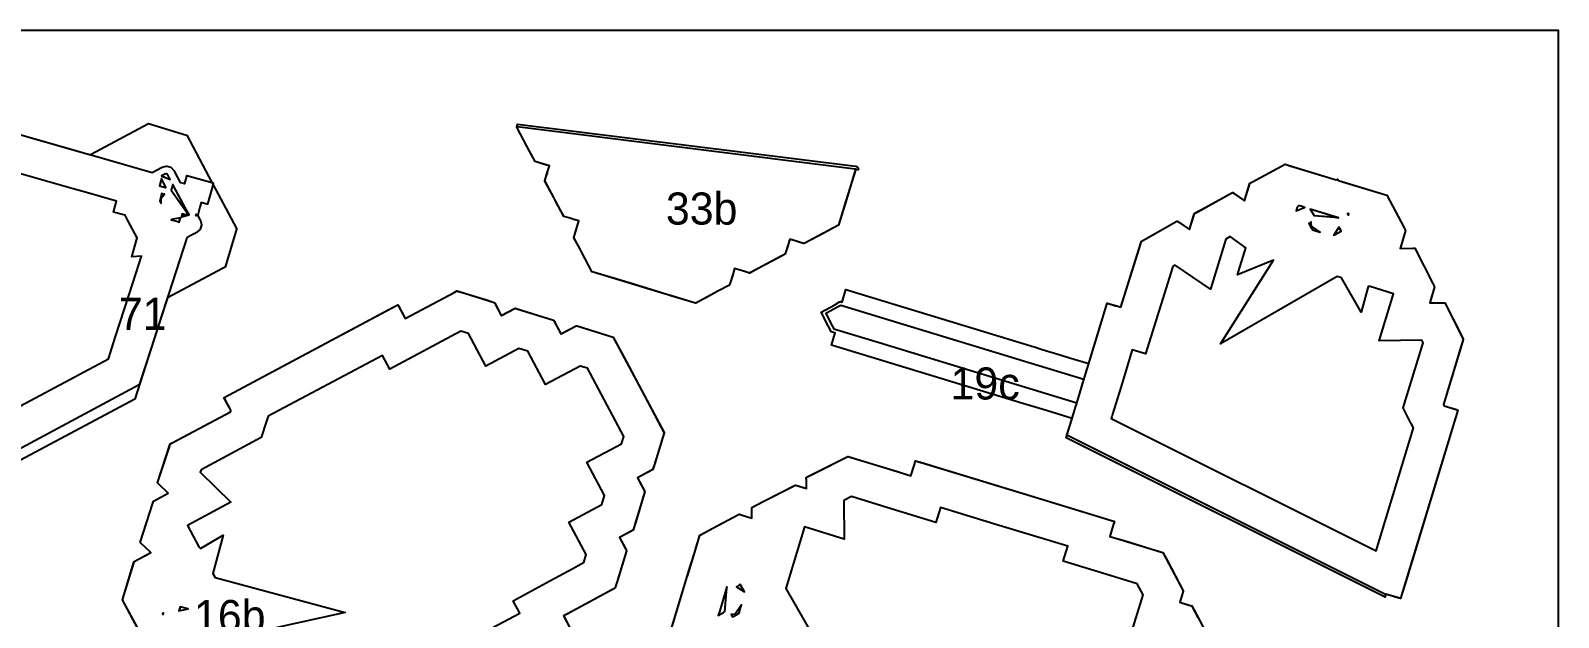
# Model space of a CAD drawing. Header units: millimetres. Extents: x 0 to 500, y 0 to 700.
# Drawn here: x 214 to 500, y 590.2 to 700 of the extents above; entities that cross this region are included whole.
import ezdxf
from ezdxf.enums import TextEntityAlignment as Align

# ---------------------------------------------------------------- set-up
doc = ezdxf.new("R2010")
doc.units = ezdxf.units.MM
for name, color, linetype in [('CORTE', 1, 'Continuous'), ('GRABADO', 5, 'Continuous'), ('HOJA', 8, 'Continuous')]:
    doc.layers.add(name, color=color, linetype=linetype)

msp = doc.modelspace()

# ---------------------------------------------------------------- linework, layer by layer
at = {"layer": 'CORTE'}
for points in [[(206.24, 682.19), (222.65, 677.5), (224.81, 676.89), (225.13, 676.79), (225.35, 676.91), (235.95, 682.56), (236.07, 682.62), (243.18, 680.46), (243.24, 680.44), (247.94, 671.61), (247.94, 671.61), (248.08, 671.57), (248.21, 671.53), (248.14, 671.25), (252.55, 662.96), (252.55, 662.96), (252.58, 662.9), (252.57, 662.84), (250.4, 655.73), (250.36, 655.71), (250.28, 655.66), (250.04, 655.54), (239.62, 649.99), (239.52, 649.67), (238.59, 646.8), (233.49, 631.05), (204.55, 615.63)], [(204.69, 625.85), (228.57, 638.59), (229.92, 642.76), (233.23, 652.96), (234.79, 657.78), (232.97, 657.65), (233.93, 661.24), (232.22, 664.45), (231.69, 665.45), (229.55, 666.02), (230.11, 668.09), (224.05, 669.82), (224.05, 669.82), (221.98, 670.42), (209.74, 673.91)], [(235.61, 585.32), (231.23, 593.53), (233.36, 600.53), (233.42, 600.7), (236.49, 602.34), (234.6, 604.15), (234.52, 604.22), (236.93, 611.78), (237, 611.99), (239.76, 613.46), (237.84, 615.35), (237.75, 615.43), (240.09, 622.49), (240.16, 622.7), (240.18, 622.72), (240.49, 622.88), (251.4, 628.7), (251.47, 628.91), (251.49, 628.97), (250.27, 631.26), (250.21, 631.37), (282.02, 648.32), (282.75, 648.71), (282.82, 648.58), (282.82, 648.58), (284.12, 646.14), (293.52, 651.14), (293.8, 651.29), (294.02, 651.23), (300.79, 649.16), (300.84, 649.07), (302.11, 646.68), (304.69, 648.06), (304.88, 648), (311.88, 645.86), (311.93, 645.78), (313.27, 643.25), (316.15, 644.79), (316.32, 644.74), (323.05, 642.68), (323.15, 642.49), (323.16, 642.49), (323.17, 642.46), (323.17, 642.46), (323.26, 642.3), (332.58, 624.79), (330.83, 619.02), (330.53, 618.06), (330.48, 617.89), (330.39, 617.84), (327.6, 616.36), (328.37, 614.91), (328.75, 614.21), (329, 613.75), (327.47, 608.75), (327.44, 608.64), (327.13, 607.62), (326.8, 606.56), (326.34, 606.31), (324.23, 605.18), (325.3, 603.17), (325.55, 602.71), (323.87, 597.21), (323.86, 597.16), (323.51, 596.01), (323.42, 595.71), (322.71, 595.33), (320.32, 594.04), (318.7, 593.16), (314.3, 590.79), (313.77, 590.5), (313.8, 590.45), (315.03, 588.14)], [(297.36, 586.66), (305.56, 591.02), (304.32, 593.35), (311.2, 597.06), (315.48, 599.38), (317.07, 600.24), (317.56, 600.5), (318.01, 601.97), (314.76, 608.07), (320.95, 611.37), (321.45, 613.03), (318.13, 619.25), (324.63, 622.71), (325.04, 624.07), (319.8, 633.9), (318.24, 636.83), (316.89, 637.24), (310.39, 633.78), (307.07, 640.01), (305.42, 640.51), (299.23, 637.21), (295.98, 643.31), (294.54, 643.75), (281.24, 636.67), (279.87, 639.24), (258.48, 627.85), (258.13, 626.74), (257.19, 623.85), (245.93, 617.85), (245.77, 617.37), (251.46, 611.76), (243.35, 607.44), (245.49, 603.42), (245.79, 603.14), (250.08, 605.62), (248.15, 598.45), (248.53, 597.72), (272.86, 591.17), (254.81, 587.16)], [(334.14, 588.73), (336.87, 597.69), (336.96, 597.96), (337.19, 598.73), (338.32, 602.45), (338.41, 602.72), (339.28, 605.59), (339.28, 605.6), (339.29, 605.6), (339.29, 605.61), (339.3, 605.62), (339.3, 605.62), (339.31, 605.63), (339.31, 605.63), (339.32, 605.63), (341.45, 606.77), (346.63, 609.53), (346.63, 609.53), (346.65, 609.54), (346.66, 609.54), (346.67, 609.54), (346.68, 609.54), (347.4, 609.32), (349.04, 608.82), (349, 610.14), (348.99, 610.73), (348.99, 610.73), (348.99, 610.74), (348.99, 610.75), (349, 610.75), (349, 610.76), (349, 610.76), (349.01, 610.77), (349.01, 610.78), (349.02, 610.78), (349.03, 610.79), (351.4, 612.01), (357.15, 614.98), (357.16, 614.98), (357.17, 614.98), (357.18, 614.99), (357.19, 614.99), (357.2, 614.98), (357.2, 614.98), (357.82, 614.79), (359.23, 614.37), (359.22, 615.76), (359.21, 616.38), (359.21, 616.38), (359.21, 616.39), (359.22, 616.4), (359.22, 616.4), (359.22, 616.41), (359.23, 616.42), (359.23, 616.42), (359.24, 616.43), (359.24, 616.44), (359.25, 616.44), (361.51, 617.57), (366.98, 620.32), (366.99, 620.33), (367.01, 620.33), (367.02, 620.33), (367.03, 620.33), (367.04, 620.32), (375.41, 617.77), (378.79, 616.74), (379.37, 618.65), (379.62, 619.46), (379.62, 619.47), (379.63, 619.47), (379.63, 619.48), (379.64, 619.49), (379.64, 619.49), (379.65, 619.5), (379.66, 619.5), (379.67, 619.51), (379.68, 619.51), (379.69, 619.51), (379.7, 619.51), (379.71, 619.51), (380.22, 619.35), (380.91, 619.15), (403.49, 612.26), (415.09, 608.73), (416.08, 608.43), (416.81, 608.2), (416.82, 608.2), (416.83, 608.2), (416.83, 608.19), (416.84, 608.19), (416.85, 608.17), (416.86, 608.17), (416.86, 608.16), (416.86, 608.16), (416.86, 608.15), (416.86, 608.14), (416.86, 608.13), (416.86, 608.12), (416.86, 608.12), (416.61, 607.3), (416.03, 605.39), (418.87, 604.53), (425.91, 602.38), (425.92, 602.38), (425.93, 602.37), (425.94, 602.37), (425.95, 602.36), (425.96, 602.35), (425.96, 602.35), (427.07, 600.26), (429.77, 595.19), (429.77, 595.19), (429.77, 595.18), (429.78, 595.18), (429.78, 595.17), (429.78, 595.15), (429.78, 595.14), (429.78, 595.14), (429.58, 594.51), (429.14, 593.06), (430.67, 592.59), (431.32, 592.39), (431.33, 592.39), (431.34, 592.39), (431.34, 592.38), (431.35, 592.38), (431.36, 592.37), (431.36, 592.37), (431.37, 592.36), (431.37, 592.36), (432.51, 590.22)], [(420.4, 588.4), (422.24, 594.43), (421.13, 596.52), (416.08, 598.06), (407.3, 600.74), (408.15, 603.53), (395.32, 607.44), (384.3, 610.79), (383.45, 608), (374.26, 610.8), (367.64, 612.82), (366.25, 612.12), (366.31, 604.89), (358.86, 607.16), (355.35, 595.64), (367.92, 573.81)]]:
    msp.add_lwpolyline(points, dxfattribs=at)
for points in [[(368.42, 674.08), (368.45, 674.1), (366.64, 668.14), (365.26, 663.62), (365.25, 663.61), (365.25, 663.6), (365.25, 663.6), (365.24, 663.6), (365.24, 663.59), (365.23, 663.58), (365.22, 663.58), (362.47, 662.11), (358.82, 660.17), (358.82, 660.16), (358.81, 660.16), (358.8, 660.16), (358.79, 660.16), (358.78, 660.16), (358.77, 660.16), (358.77, 660.16), (357.59, 660.52), (356.11, 660.97), (355.81, 659.99), (355.27, 658.21), (355.27, 658.2), (355.26, 658.19), (355.26, 658.19), (355.25, 658.18), (355.24, 658.17), (355.24, 658.17), (355.23, 658.17), (352.8, 656.87), (348.65, 654.66), (348.65, 654.66), (348.64, 654.65), (348.63, 654.65), (348.62, 654.65), (348.62, 654.65), (348.61, 654.65), (348.6, 654.65), (347.53, 654.98), (345.79, 655.51), (345.5, 654.56), (344.85, 652.42), (344.85, 652.41), (344.84, 652.4), (344.84, 652.39), (344.83, 652.38), (344.82, 652.38), (344.82, 652.37), (344.82, 652.37), (342.79, 651.29), (338.5, 649.01), (338.5, 649), (338.49, 649), (338.48, 649), (338.46, 649), (338.45, 649), (338.45, 649), (335.54, 649.89), (335.51, 649.9), (335.07, 650.03), (335.04, 650.04), (332.23, 650.9), (319.12, 654.89), (319.11, 654.9), (319.1, 654.9), (319.1, 654.9), (319.09, 654.91), (319.08, 654.91), (319.08, 654.92), (319.07, 654.93), (317.12, 658.6), (316.79, 659.21), (315.71, 661.24), (315.71, 661.24), (315.7, 661.25), (315.7, 661.27), (315.7, 661.28), (315.7, 661.29), (315.7, 661.29), (315.7, 661.3), (316.06, 662.47), (316.65, 664.39), (315.66, 664.69), (315.17, 664.84), (313.84, 665.24), (313.84, 665.25), (313.83, 665.25), (313.82, 665.25), (313.82, 665.26), (313.81, 665.26), (313.8, 665.27), (313.8, 665.28), (313.8, 665.28), (312.22, 668.23), (312.19, 668.3), (311.87, 668.91), (310.29, 671.86), (310.29, 671.86), (310.29, 671.87), (310.29, 671.88), (310.28, 671.89), (310.28, 671.9), (310.28, 671.9), (310.29, 671.91), (310.29, 671.91), (310.73, 673.36), (311.13, 674.68), (309.88, 675.06), (308.47, 675.49), (308.47, 675.49), (308.46, 675.49), (308.45, 675.5), (308.45, 675.5), (308.44, 675.51), (308.44, 675.51), (308.43, 675.52), (308.43, 675.52), (306.85, 678.48), (306.84, 678.51), (305.1, 681.78), (305.02, 681.92), (305.02, 681.93), (305.01, 681.93), (305.01, 681.94), (305.01, 681.95), (305.01, 681.96), (305.01, 681.96), (305.01, 681.97), (305.02, 681.98), (305.02, 681.98), (305.02, 681.99), (305.03, 682), (305.03, 682), (305.03, 682.01), (305.04, 682.02), (305.05, 682.02), (305.05, 682.02), (305.06, 682.03), (305.07, 682.03), (305.08, 682.03), (305.08, 682.03), (305.09, 682.03), (305.09, 682.03), (368.37, 674.12), (368.37, 674.12), (368.38, 674.12), (368.38, 674.11), (368.39, 674.11), (368.41, 674.1), (368.41, 674.09), (368.42, 674.09), (368.42, 674.08)], [(458.66, 672.21), (458.71, 672.13), (458.81, 671.95), (459.44, 671.76), (467.86, 669.19), (471.11, 663.09), (471.38, 662.58), (470.41, 659.39), (470.37, 659.24), (472.82, 659.3), (473.1, 659.31), (476.51, 652.7), (476.83, 652.07), (475.97, 649.23), (475.92, 649.07), (478.41, 649.09), (478.74, 649.1), (481.83, 642.93), (482.17, 642.25), (482.17, 642.22), (481.81, 641.02), (478.46, 630.06), (478.56, 629.88), (478.59, 629.81), (478.59, 629.81), (480.93, 629.09), (481.19, 629.01), (471.27, 596.46), (470.45, 593.74), (470.12, 593.84), (470.1, 593.85), (467.66, 594.59), (467.63, 594.51), (408, 624.29), (408.96, 627.43), (404.35, 628.84), (399.75, 630.24), (364.71, 640.92), (363.92, 641.16), (364.61, 643.44), (364.09, 643.6), (363.87, 643.67), (363.81, 643.8), (363.8, 643.82), (363.32, 644.75), (362, 647.32), (364.53, 648.72), (365.44, 649.23), (365.47, 649.24), (365.59, 649.31), (365.9, 649.22), (365.92, 649.21), (366.63, 651.56), (401.25, 641.01), (401.35, 640.98), (401.36, 640.98), (402.11, 640.75), (402.64, 640.58), (403.39, 640.36), (406.91, 639.28), (408.27, 638.87), (412.09, 637.7), (415.54, 649.02), (417.11, 648.54), (417.13, 648.54), (417.32, 648.48), (418.1, 648.24), (421.55, 659.36), (421.94, 660.6), (422.61, 660.98), (428.59, 664.36), (428.63, 664.36), (428.88, 664.19), (430.94, 662.78), (431.75, 665.45), (431.85, 665.78), (432.47, 666.12), (438.99, 669.7), (439.22, 669.54), (441.22, 668.13), (442.14, 671.15), (442.24, 671.46), (442.74, 671.73), (448.85, 674.99), (449.58, 674.76), (458.42, 672.07), (458.66, 672.21)], [(238.19, 671.18), (238.13, 670.96), (239.24, 670.66), (239.35, 670.63), (238.65, 672.07), (238.51, 672.35), (238.19, 671.18)], [(238.74, 672.73), (240.13, 672.14), (240.13, 672.15), (239.67, 673), (239.64, 673.04), (239.49, 673.2), (239.49, 673.2), (239.41, 673.22), (239.38, 673.21), (239.16, 673.16), (239.02, 673.09), (238.52, 672.82), (238.74, 672.73)], [(238.54, 669.51), (238.49, 669.31), (238.18, 668.16), (238.41, 667.72), (238.42, 667.71), (238.42, 668.63), (239.06, 669.37), (239.04, 669.38), (238.54, 669.51)], [(243.62, 665.5), (243.67, 665.51), (243.1, 666.56), (240.64, 671.19), (240.59, 671.01), (240.35, 670.12), (243.62, 665.5)], [(452.3, 666.83), (452.52, 666.92), (451.82, 667.14), (451.58, 667.21), (451.36, 667.22), (451.32, 667.22), (451.25, 667.18), (451.25, 667.18), (451.13, 667), (451.11, 666.95), (450.91, 666.3), (450.9, 666.27), (452.3, 666.83)], [(454.12, 665.62), (454.22, 665.44), (454.23, 665.43), (458, 665.11), (458.86, 664.99), (454.73, 666.25), (453.55, 666.61), (454.12, 665.62)], [(240.71, 664.7), (240.3, 664.6), (241.54, 664.27), (241.82, 664.19), (242.04, 664.99), (240.71, 664.7)], [(242.4, 665.75), (242.33, 665.5), (242.25, 665.19), (243.47, 665.46), (242.4, 665.75)], [(244.9, 665.34), (245.1, 665.46), (245.09, 665.48), (244.99, 665.67), (244.9, 665.34)], [(453.32, 663.98), (453.25, 663.94), (453.79, 663), (453.96, 662.93), (453.97, 662.72), (454.13, 662.67), (454.94, 662.42), (455.22, 662.34), (455.37, 662.29), (453.77, 663.43), (453.73, 663.97), (453.72, 664.21), (453.32, 663.98)], [(460.7, 665.49), (460.75, 665.68), (460.76, 665.71), (460.53, 665.78), (460.7, 665.49)], [(438.53, 661.46), (437.72, 661.01), (434.86, 651.62), (428.26, 656.13), (427.8, 655.87), (422.72, 639.52), (420.2, 640.29), (418.06, 633.26), (416.52, 628.22), (416.37, 627.73), (416.28, 627.42), (465.85, 602.66), (472.85, 625.66), (472.36, 626.63), (472.32, 626.71), (470.94, 629.4), (474.66, 641.6), (474.44, 642.06), (466.44, 641.99), (469.12, 650.78), (464.77, 652.11), (464.36, 652.1), (463.08, 647.32), (459.38, 653.75), (458.59, 653.99), (436.76, 641.42), (446.69, 657.03), (439.93, 654.31), (441.48, 659.37), (438.53, 661.46)], [(457.97, 661.71), (458.06, 661.77), (459.33, 662.5), (459.18, 662.77), (458.92, 663.21), (457.97, 661.71)], [(364.07, 644.74), (364.34, 644.22), (372.84, 641.63), (409.85, 630.35), (410.09, 631.12), (411.18, 634.72), (402.72, 637.3), (365.67, 648.59), (365.16, 648.31), (362.88, 647.05), (364.07, 644.74)], [(243.52, 591.82), (243.47, 591.84), (241.99, 592.23), (241.93, 592), (241.78, 591.44), (243.52, 591.82)], [(238.91, 591.09), (238.73, 590.98), (238.71, 590.97), (238.83, 590.76), (238.91, 591.09)]]:
    msp.add_lwpolyline(points, close=True, dxfattribs=at)
at = {"layer": 'GRABADO'}
for points in [[(208.94, 681.42), (223.9, 677.15), (225.98, 676.55), (236.77, 673.47), (238.52, 674.4), (238.66, 674.48), (239.41, 674.65), (239.46, 674.66), (239.52, 674.65), (240.26, 674.42), (240.29, 674.38), (240.82, 673.82), (240.88, 673.71), (241.99, 671.61), (242.67, 671.43), (242.72, 671.41), (242.86, 671.38), (243.23, 672.74), (243.24, 672.77), (243.26, 672.87), (247.73, 671.66), (247.92, 671.61), (248.08, 671.57), (248.21, 671.53), (248.13, 671.23), (248.12, 671.2), (248.09, 671.08), (247.13, 667.5), (247.01, 667.53), (245.92, 667.82), (245.69, 666.94), (245.29, 665.47), (245.29, 665.47), (245.28, 665.44), (245.76, 664.54), (245.79, 664.49), (245.97, 663.71), (245.98, 663.65), (245.85, 663.22), (245.75, 662.87), (245.74, 662.85), (245.73, 662.82), (245.72, 662.8), (245.72, 662.8), (245.56, 662.66), (245.14, 662.26), (245.11, 662.24), (245.1, 662.23), (245.1, 662.23), (245.1, 662.23), (244.27, 661.79), (243.33, 661.29), (243.28, 661.26), (239.89, 650.81), (236.58, 640.6), (234.36, 633.74), (234.35, 633.73), (234.35, 633.73), (234.35, 633.72), (234.34, 633.72), (234.33, 633.71), (234.33, 633.71), (207.98, 619.67)], [(235.53, 585.47), (231.23, 593.53), (233.33, 600.4), (233.42, 600.7), (236.47, 602.32), (236.49, 602.34), (234.64, 604.11), (234.52, 604.22), (236.88, 611.62), (237, 611.99), (239.73, 613.44), (239.76, 613.46), (237.89, 615.3), (237.75, 615.43), (240.04, 622.32), (240.16, 622.7), (240.18, 622.72), (240.76, 623.03), (251.4, 628.7), (251.47, 628.9), (251.49, 628.97), (250.3, 631.21), (250.21, 631.37), (281.43, 648.01), (282.75, 648.71), (282.85, 648.52), (282.86, 648.51), (284.12, 646.14), (293.29, 651.02), (293.8, 651.29), (294.05, 651.22), (294.18, 651.18), (299.13, 649.67), (300.79, 649.16), (300.81, 649.14), (300.81, 649.14), (300.81, 649.14), (300.84, 649.08), (300.88, 649.01), (302.11, 646.68), (302.16, 646.71), (304.66, 648.04), (304.67, 648.04), (304.67, 648.04), (304.69, 648.06), (305.03, 647.95), (311.88, 645.86), (311.96, 645.72), (313.27, 643.25), (313.32, 643.27), (316.13, 644.77), (316.13, 644.77), (316.13, 644.77), (316.15, 644.79), (316.2, 644.77), (316.44, 644.7), (318.9, 643.95), (323.05, 642.68), (323.22, 642.38), (323.23, 642.34), (323.23, 642.34), (323.24, 642.34), (323.26, 642.29), (323.26, 642.29), (323.42, 641.99), (325.98, 637.2), (332.57, 624.82), (332.57, 624.82), (332.57, 624.81), (332.58, 624.79), (332.58, 624.77), (332.58, 624.77), (331.08, 619.86), (330.86, 619.12), (330.83, 619.04), (330.57, 618.18), (330.5, 617.94), (330.48, 617.89), (330.46, 617.88), (330.46, 617.88), (330.41, 617.86), (330.33, 617.81), (327.6, 616.36), (327.76, 616.07), (328.36, 614.95), (328.47, 614.74), (328.73, 614.25), (328.81, 614.09), (328.98, 613.78), (328.98, 613.77), (328.98, 613.77), (329, 613.75), (327.5, 608.86), (327.47, 608.75), (327.28, 608.13), (327.17, 607.75), (326.81, 606.58), (326.81, 606.58), (326.8, 606.56), (326.29, 606.28), (324.23, 605.18), (325.28, 603.22), (325.55, 602.71), (323.91, 597.34), (323.9, 597.29), (323.51, 596.01), (323.42, 595.71), (322.73, 595.34), (320.4, 594.08), (318.81, 593.22), (314.53, 590.91), (313.77, 590.5), (313.82, 590.41), (315.03, 588.14)], [(333.91, 587.98), (337.5, 599.73), (337.56, 599.93), (337.73, 600.5), (338.57, 603.26), (338.63, 603.46), (339.29, 605.62), (340.9, 606.48), (346.66, 609.54), (347.22, 609.37), (349.04, 608.82), (349, 610.29), (348.99, 610.77), (350.79, 611.7), (357.18, 614.99), (357.66, 614.84), (359.23, 614.37), (359.22, 615.92), (359.21, 616.42), (360.93, 617.28), (367.01, 620.33), (376.3, 617.5), (378.79, 616.74), (379.44, 618.86), (379.64, 619.53), (380.09, 619.39), (380.6, 619.24), (397.36, 614.13), (415.54, 608.59), (416.27, 608.37), (416.88, 608.18), (416.68, 607.51), (416.03, 605.39), (418.12, 604.76), (425.95, 602.37), (426.79, 600.8), (429.78, 595.17), (429.63, 594.67), (429.14, 593.06), (430.84, 592.54), (431.36, 592.38), (432.22, 590.77), (435.29, 585)]]:
    msp.add_lwpolyline(points, dxfattribs=at)
for points in [[(358.43, 660.26), (357.53, 660.54), (356.11, 660.97), (356.01, 660.64), (355.8, 659.94), (355.27, 658.21), (355.27, 658.2), (355.27, 658.2), (355.26, 658.18), (354.62, 657.84), (352.66, 656.8), (350.18, 655.47), (348.63, 654.64), (347.47, 654.99), (345.79, 655.51), (345.49, 654.51), (344.85, 652.42), (344.85, 652.41), (344.85, 652.41), (344.84, 652.39), (344.73, 652.32), (342.67, 651.23), (340.55, 650.1), (338.48, 648.99), (335.38, 649.94), (335.38, 649.94), (335.35, 649.95), (334.94, 650.07), (334.88, 650.09), (334.85, 650.1), (331.89, 651), (325.21, 653.04), (319.12, 654.89), (319.11, 654.9), (319.11, 654.9), (319.09, 654.9), (319.07, 654.93), (319.07, 654.93), (317.17, 658.5), (316.98, 658.86), (316.85, 659.1), (315.69, 661.27), (315.7, 661.3), (315.7, 661.3), (315.93, 662.03), (316.08, 662.53), (316.65, 664.39), (315.69, 664.68), (315.3, 664.8), (315.22, 664.83), (313.84, 665.24), (313.84, 665.25), (313.84, 665.25), (313.81, 665.25), (312.28, 668.14), (312.25, 668.19), (312.24, 668.2), (312.2, 668.29), (311.93, 668.79), (310.65, 671.18), (310.29, 671.86), (310.29, 671.86), (310.28, 671.89), (310.53, 672.71), (310.75, 673.42), (310.84, 673.74), (311.13, 674.68), (310.61, 674.84), (309.93, 675.04), (308.84, 675.38), (308.44, 675.5), (307.4, 677.46), (306.92, 678.36), (306.9, 678.38), (305.09, 681.78), (305.05, 681.86), (305.01, 681.95), (305.01, 681.97), (305.01, 681.97), (305.02, 681.98), (305.14, 682.39), (305.18, 682.52), (368.43, 674.62), (368.43, 674.61), (368.44, 674.61), (368.48, 674.61), (368.52, 674.59), (368.53, 674.59), (368.54, 674.59), (368.55, 674.59), (368.55, 674.59), (368.6, 674.57), (368.65, 674.56), (368.69, 674.53), (368.73, 674.51), (368.77, 674.48), (368.81, 674.45), (368.84, 674.41), (368.87, 674.37), (368.89, 674.33), (368.91, 674.28), (368.93, 674.24), (368.94, 674.19), (368.95, 674.14), (368.95, 674.1), (368.95, 674.05), (368.94, 674), (368.93, 673.95), (368.92, 673.93), (368.44, 674.08), (366.71, 668.39), (365.25, 663.59), (362.32, 662.03), (358.8, 660.15), (358.77, 660.16), (358.77, 660.16), (358.43, 660.26)], [(409.68, 629.77), (409.83, 630.26), (409.84, 630.3), (411.36, 635.3), (415.54, 649.02), (417.08, 648.55), (417.1, 648.55), (417.34, 648.48), (418.1, 648.24), (421.46, 659.07), (421.94, 660.6), (422.76, 661.07), (428.59, 664.36), (428.63, 664.36), (428.94, 664.15), (430.94, 662.78), (431.73, 665.37), (431.85, 665.78), (432.62, 666.2), (438.99, 669.7), (439.27, 669.51), (441.22, 668.13), (442.12, 671.08), (442.24, 671.46), (442.86, 671.79), (448.85, 674.99), (449.75, 674.71), (458.42, 672.07), (458.66, 672.21), (458.71, 672.12), (458.81, 671.95), (459.6, 671.71), (467.86, 669.19), (471.05, 663.2), (471.38, 662.58), (470.43, 659.45), (470.37, 659.24), (472.76, 659.3), (473.1, 659.31), (476.43, 652.84), (476.83, 652.07), (475.99, 649.3), (475.92, 649.07), (478.34, 649.09), (478.74, 649.1), (481.75, 643.09), (482.17, 642.25), (482.17, 642.22), (481.72, 640.73), (478.46, 630.06), (478.55, 629.89), (478.59, 629.82), (478.59, 629.81), (480.88, 629.11), (481.19, 629.01), (471.47, 597.1), (470.45, 593.74), (470.06, 593.86), (470.04, 593.87), (467.66, 594.59), (467.48, 594.03), (467.45, 594.04), (467.41, 594.06), (407.86, 623.8), (409.68, 629.77)], [(238.13, 670.96), (239.26, 670.66), (239.35, 670.63), (238.64, 672.09), (238.51, 672.35), (238.19, 671.16), (238.13, 670.96)], [(239.64, 673.03), (239.49, 673.2), (239.49, 673.2), (239.41, 673.22), (239.38, 673.21), (239.16, 673.16), (239.03, 673.09), (238.52, 672.82), (238.72, 672.74), (240.13, 672.14), (239.67, 673), (239.64, 673.03)], [(238.49, 669.33), (238.18, 668.16), (238.4, 667.74), (238.42, 667.7), (238.42, 668.63), (239.06, 669.37), (239.05, 669.38), (238.54, 669.51), (238.49, 669.33)], [(243.67, 665.51), (243.14, 666.49), (240.64, 671.19), (240.6, 671.03), (240.35, 670.12), (243.64, 665.5), (243.67, 665.51)], [(452.52, 666.92), (451.83, 667.13), (451.58, 667.21), (451.37, 667.21), (451.32, 667.22), (451.25, 667.18), (451.25, 667.18), (451.14, 667), (451.11, 666.95), (450.91, 666.31), (450.9, 666.27), (452.27, 666.82), (452.52, 666.92)], [(454.21, 665.46), (454.23, 665.43), (457.9, 665.13), (458.86, 664.99), (454.8, 666.23), (453.55, 666.61), (454.12, 665.62), (454.21, 665.46)], [(242.33, 665.52), (242.29, 665.37), (243.42, 665.45), (243.47, 665.46), (242.4, 665.75), (242.33, 665.52)], [(453.25, 663.94), (453.79, 663.02), (453.96, 662.94), (453.97, 662.72), (454.15, 662.67), (454.94, 662.42), (455.24, 662.33), (455.35, 662.3), (453.77, 663.43), (453.73, 663.95), (453.72, 664.21), (453.33, 663.98), (453.25, 663.94)], [(460.75, 665.68), (460.76, 665.71), (460.53, 665.78), (460.7, 665.49), (460.75, 665.68)], [(458.08, 661.78), (459.33, 662.5), (459.17, 662.78), (458.92, 663.21), (457.97, 661.71), (458.08, 661.78)], [(344.33, 595.75), (344.35, 595.92), (342.94, 591.27), (342.73, 590.6), (343.73, 591.17), (343.96, 591.31), (344.33, 595.75)], [(346.7, 596.3), (346.13, 595.97), (347.63, 595.02), (346.84, 596.39), (346.7, 596.3)], [(241.92, 591.98), (241.78, 591.44), (243.52, 591.82), (243.45, 591.84), (241.99, 592.23), (241.92, 591.98)], [(346.45, 590.91), (346.49, 591.02), (346.62, 591.02), (346.65, 591.11), (346.92, 592), (346.97, 592.17), (347.1, 592.58), (345.89, 590.82), (345.24, 590.78), (345.14, 590.77), (345.39, 590.32), (345.4, 590.31), (346.45, 590.91)], [(238.83, 590.76), (238.91, 591.09), (238.73, 590.98), (238.71, 590.97), (238.83, 590.76)]]:
    msp.add_lwpolyline(points, close=True, dxfattribs=at)
at = {"layer": 'HOJA'}
msp.add_lwpolyline([(0, 0), (500, 0), (500, 700), (0, 700)], close=True, dxfattribs=at)

# ---------------------------------------------------------------- texts
at = {"layer": 'GRABADO'}
for s, p in [('33b', (339.62, 666.71)), ('71', (234.99, 647.02)), ('19c', (392.68, 633.99)), ('16b', (251.29, 590.48))]:
    msp.add_text(s, height=6, dxfattribs=at).set_placement(p, align=Align.MIDDLE_CENTER)

doc.saveas('drawing.dxf')
